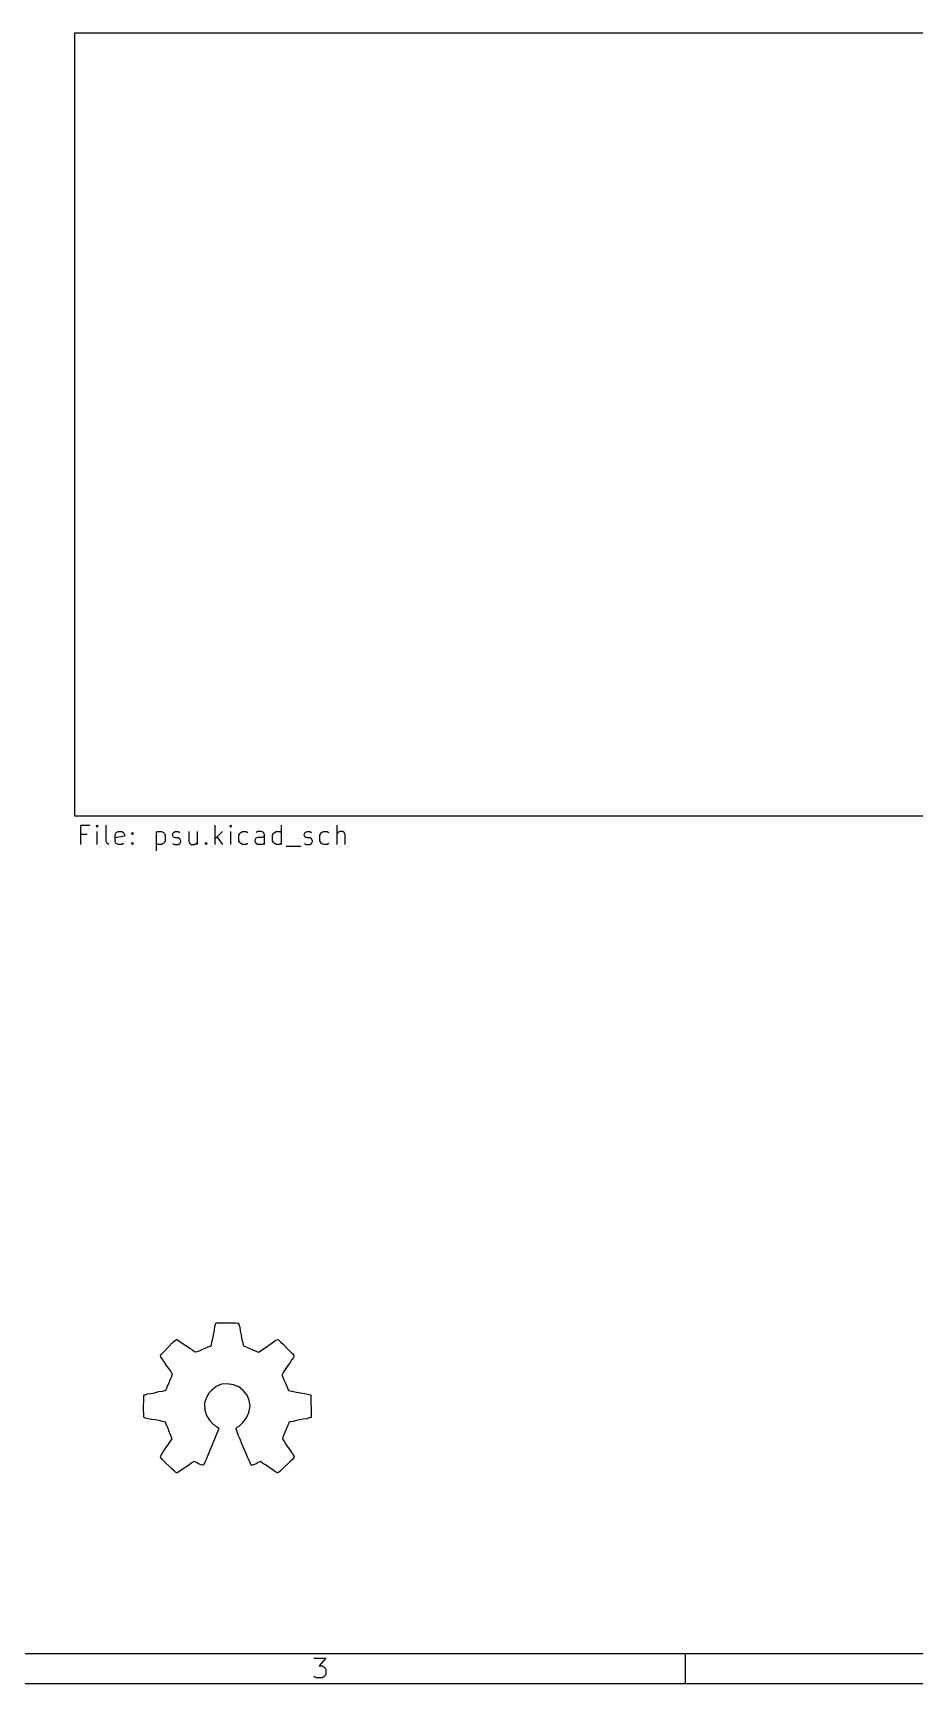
# Model space of a CAD drawing. Extents: x 0.4 to 11.3, y -7.9 to -0.4.
# Drawn here: x 4.591 to 6.902, y -7.874 to -3.55 of the extents above; entities that cross this region are included whole.
import ezdxf

# ---------------------------------------------------------------- set-up
doc = ezdxf.new("R2010")
doc.units = 0
doc.header["$MEASUREMENT"] = 0
doc.layers.add('BROWN2', color=54, linetype='CONTINUOUS')
doc.layers.add('RED2', color=1, linetype='CONTINUOUS')

msp = doc.modelspace()

# ---------------------------------------------------------------- linework, layer by layer
at = {"layer": 'BROWN2', "linetype": 'CONTINUOUS'}
for p, q in [((4.716, -5.6751), (4.716, -5.6251)), ((4.716, -5.6251), (4.7398, -5.6251)), ((4.7327, -5.6489), (4.716, -5.6489)), ((4.7589, -5.6251), (4.7565, -5.6274)), ((4.7565, -5.6274), (4.7589, -5.6298)), ((4.7613, -5.6274), (4.7589, -5.6251)), ((4.7589, -5.6251), (4.7589, -5.6298)), ((4.7589, -5.6298), (4.7613, -5.6274)), ((4.7589, -5.6751), (4.7589, -5.6417)), ((4.7827, -5.6679), (4.7827, -5.6251)), ((4.8065, -5.6489), (4.8089, -5.6441)), ((4.8065, -5.6679), (4.8065, -5.6489)), ((4.8303, -5.6536), (4.8065, -5.6584)), ((4.8089, -5.6441), (4.8136, -5.6417)), ((4.8136, -5.6417), (4.8232, -5.6417)), ((4.8232, -5.6417), (4.8279, -5.6441)), ((4.8279, -5.6441), (4.8303, -5.6489)), ((4.8303, -5.6489), (4.8303, -5.6536)), ((4.8494, -5.6465), (4.8517, -5.6441)), ((4.8517, -5.6489), (4.8494, -5.6465)), ((4.8517, -5.6441), (4.8541, -5.6465)), ((4.8517, -5.6441), (4.8517, -5.6489)), ((4.8541, -5.6465), (4.8517, -5.6489)), ((4.9136, -5.6417), (4.9136, -5.6917)), ((4.9136, -5.6441), (4.9184, -5.6417)), ((4.9184, -5.6417), (4.9279, -5.6417)), ((4.9279, -5.6417), (4.9327, -5.6441)), ((4.9327, -5.6441), (4.9351, -5.6465)), ((4.9351, -5.6465), (4.9374, -5.6513)), ((4.9374, -5.6513), (4.9374, -5.6655)), ((4.9565, -5.6489), (4.9589, -5.6441)), ((4.9565, -5.6513), (4.9565, -5.6489)), ((4.9589, -5.656), (4.9565, -5.6513)), ((4.9589, -5.6441), (4.9636, -5.6417)), ((4.9636, -5.6584), (4.9589, -5.656)), ((4.9636, -5.6417), (4.9708, -5.6417)), ((4.9708, -5.6584), (4.9636, -5.6584)), ((4.9708, -5.6417), (4.9755, -5.6441)), ((4.9755, -5.6608), (4.9708, -5.6584)), ((4.9779, -5.6655), (4.9755, -5.6608)), ((4.9993, -5.6417), (4.9993, -5.6679)), ((5.0208, -5.6417), (5.0208, -5.6751)), ((5.0684, -5.6751), (5.0684, -5.6251)), ((5.0874, -5.6417), (5.0684, -5.6608)), ((5.0732, -5.656), (5.0874, -5.6751)), ((5.1089, -5.6251), (5.1065, -5.6274)), ((5.1065, -5.6274), (5.1089, -5.6298)), ((5.1113, -5.6274), (5.1089, -5.6251)), ((5.1089, -5.6251), (5.1089, -5.6298)), ((5.1089, -5.6298), (5.1113, -5.6274)), ((5.1089, -5.6751), (5.1089, -5.6417)), ((5.1303, -5.6513), (5.1327, -5.6465)), ((5.1303, -5.6655), (5.1303, -5.6513)), ((5.1327, -5.6465), (5.1351, -5.6441)), ((5.1351, -5.6441), (5.1398, -5.6417)), ((5.1398, -5.6417), (5.1494, -5.6417)), ((5.1494, -5.6417), (5.1541, -5.6441)), ((5.1732, -5.6632), (5.1755, -5.6584)), ((5.1732, -5.6679), (5.1732, -5.6632)), ((5.1803, -5.6417), (5.1755, -5.6441)), ((5.1755, -5.6584), (5.1803, -5.656)), ((5.1898, -5.6417), (5.1803, -5.6417)), ((5.1803, -5.656), (5.1922, -5.656)), ((5.1946, -5.6441), (5.1898, -5.6417)), ((5.1922, -5.656), (5.197, -5.6536)), ((5.197, -5.6489), (5.1946, -5.6441)), ((5.197, -5.6751), (5.197, -5.6489)), ((5.2184, -5.6513), (5.2208, -5.6465)), ((5.2184, -5.6655), (5.2184, -5.6513)), ((5.2208, -5.6465), (5.2232, -5.6441)), ((5.2232, -5.6441), (5.2279, -5.6417)), ((5.2279, -5.6417), (5.2374, -5.6417)), ((5.2374, -5.6417), (5.2422, -5.6441)), ((5.2422, -5.6751), (5.2422, -5.6251)), ((5.3017, -5.6489), (5.3041, -5.6441)), ((5.3017, -5.6513), (5.3017, -5.6489)), ((5.3041, -5.656), (5.3017, -5.6513)), ((5.3041, -5.6441), (5.3089, -5.6417)), ((5.3089, -5.6584), (5.3041, -5.656)), ((5.3089, -5.6417), (5.316, -5.6417)), ((5.316, -5.6584), (5.3089, -5.6584)), ((5.316, -5.6417), (5.3208, -5.6441)), ((5.3208, -5.6608), (5.316, -5.6584)), ((5.3232, -5.6655), (5.3208, -5.6608)), ((5.3422, -5.6513), (5.3446, -5.6465)), ((5.3422, -5.6655), (5.3422, -5.6513)), ((5.3446, -5.6465), (5.347, -5.6441)), ((5.347, -5.6441), (5.3517, -5.6417)), ((5.3517, -5.6417), (5.3613, -5.6417)), ((5.3613, -5.6417), (5.366, -5.6441)), ((5.3874, -5.6751), (5.3874, -5.6251)), ((5.3898, -5.6441), (5.3874, -5.6465)), ((5.3946, -5.6417), (5.3898, -5.6441)), ((5.4017, -5.6417), (5.3946, -5.6417)), ((5.4065, -5.6441), (5.4017, -5.6417)), ((5.4089, -5.6489), (5.4065, -5.6441)), ((5.4089, -5.6751), (5.4089, -5.6489)), ((4.7851, -5.6727), (4.7827, -5.6679)), ((4.7898, -5.6751), (4.7851, -5.6727)), ((4.8089, -5.6727), (4.8065, -5.6679)), ((4.8136, -5.6751), (4.8089, -5.6727)), ((4.8232, -5.6751), (4.8136, -5.6751)), ((4.8279, -5.6727), (4.8232, -5.6751)), ((4.8494, -5.6727), (4.8517, -5.6703)), ((4.8517, -5.6751), (4.8494, -5.6727)), ((4.8517, -5.6703), (4.8541, -5.6727)), ((4.8517, -5.6703), (4.8517, -5.6751)), ((4.8541, -5.6727), (4.8517, -5.6751)), ((4.9184, -5.6751), (4.9136, -5.6727)), ((4.9279, -5.6751), (4.9184, -5.6751)), ((4.9327, -5.6727), (4.9279, -5.6751)), ((4.9351, -5.6703), (4.9327, -5.6727)), ((4.9374, -5.6655), (4.9351, -5.6703)), ((4.9565, -5.6727), (4.9613, -5.6751)), ((4.9613, -5.6751), (4.9708, -5.6751)), ((4.9708, -5.6751), (4.9755, -5.6727)), ((4.9755, -5.6727), (4.9779, -5.6679)), ((4.9779, -5.6679), (4.9779, -5.6655)), ((4.9993, -5.6679), (5.0017, -5.6727)), ((5.0017, -5.6727), (5.0065, -5.6751)), ((5.0065, -5.6751), (5.0136, -5.6751)), ((5.0136, -5.6751), (5.0184, -5.6727)), ((5.0184, -5.6727), (5.0208, -5.6703)), ((5.0422, -5.6727), (5.0446, -5.6703)), ((5.0446, -5.6751), (5.0422, -5.6727)), ((5.0446, -5.6703), (5.047, -5.6727)), ((5.0446, -5.6703), (5.0446, -5.6751)), ((5.047, -5.6727), (5.0446, -5.6751)), ((5.1327, -5.6703), (5.1303, -5.6655)), ((5.1351, -5.6727), (5.1327, -5.6703)), ((5.1398, -5.6751), (5.1351, -5.6727)), ((5.1494, -5.6751), (5.1398, -5.6751)), ((5.1541, -5.6727), (5.1494, -5.6751)), ((5.1755, -5.6727), (5.1732, -5.6679)), ((5.1803, -5.6751), (5.1755, -5.6727)), ((5.1922, -5.6751), (5.1803, -5.6751)), ((5.197, -5.6727), (5.1922, -5.6751)), ((5.2208, -5.6703), (5.2184, -5.6655)), ((5.2232, -5.6727), (5.2208, -5.6703)), ((5.2279, -5.6751), (5.2232, -5.6727)), ((5.2374, -5.6751), (5.2279, -5.6751)), ((5.2422, -5.6727), (5.2374, -5.6751)), ((5.2541, -5.6798), (5.2922, -5.6798)), ((5.3017, -5.6727), (5.3065, -5.6751)), ((5.3065, -5.6751), (5.316, -5.6751)), ((5.316, -5.6751), (5.3208, -5.6727)), ((5.3208, -5.6727), (5.3232, -5.6679)), ((5.3232, -5.6679), (5.3232, -5.6655)), ((5.3446, -5.6703), (5.3422, -5.6655)), ((5.347, -5.6727), (5.3446, -5.6703)), ((5.3517, -5.6751), (5.347, -5.6727)), ((5.3613, -5.6751), (5.3517, -5.6751)), ((5.366, -5.6727), (5.3613, -5.6751))]:
    msp.add_line(p, q, dxfattribs=at)
at = {"layer": 'RED2', "linetype": 'CONTINUOUS'}
for p, q in [((4.7, -3.55), (4.7, -5.6)), ((7.35, -3.55), (4.7, -3.55)), ((4.7, -3.55), (4.7, -5.6)), ((7.35, -3.55), (4.7, -3.55)), ((4.7, -5.6), (7.35, -5.6)), ((4.7, -5.6), (7.35, -5.6)), ((5.0616, -6.9699), (5.0636, -6.9589)), ((5.0636, -6.9588), (5.0646, -6.9569)), ((5.0636, -6.9589), (5.0636, -6.9588)), ((5.0636, -6.9589), (5.0636, -6.9589)), ((5.0646, -6.9569), (5.0666, -6.9469)), ((5.0666, -6.9469), (5.0676, -6.938)), ((5.0666, -6.9469), (5.0666, -6.9469)), ((5.0676, -6.9379), (5.0686, -6.9319)), ((5.0676, -6.938), (5.0676, -6.9379)), ((5.0676, -6.9379), (5.0676, -6.9379)), ((5.0686, -6.9318), (5.0696, -6.9298)), ((5.0686, -6.9319), (5.0686, -6.9318)), ((5.0686, -6.9319), (5.0686, -6.9319)), ((5.0696, -6.9298), (5.0697, -6.9297)), ((5.0697, -6.9297), (5.0697, -6.9297)), ((5.0697, -6.9297), (5.0697, -6.9297)), ((5.0697, -6.9297), (5.0697, -6.9297)), ((5.0697, -6.9297), (5.0698, -6.9297)), ((5.0698, -6.9296), (5.0718, -6.9286)), ((5.0698, -6.9297), (5.0698, -6.9296)), ((5.0718, -6.9286), (5.0718, -6.9286)), ((5.0718, -6.9286), (5.0718, -6.9286)), ((5.0718, -6.9286), (5.0719, -6.9286)), ((5.0719, -6.9286), (5.072, -6.9286)), ((5.072, -6.9286), (5.072, -6.9286)), ((5.072, -6.9286), (5.072, -6.9286)), ((5.072, -6.9286), (5.077, -6.9286)), ((5.077, -6.9286), (5.084, -6.9286)), ((5.084, -6.9286), (5.094, -6.9286)), ((5.094, -6.9286), (5.103, -6.9286)), ((5.103, -6.9286), (5.113, -6.9286)), ((5.113, -6.9286), (5.121, -6.9286)), ((5.121, -6.9286), (5.1211, -6.9286)), ((5.121, -6.9286), (5.121, -6.9286)), ((5.1211, -6.9286), (5.127, -6.9296)), ((5.127, -6.9296), (5.129, -6.9296)), ((5.129, -6.9296), (5.129, -6.9296)), ((5.129, -6.9296), (5.129, -6.9296)), ((5.129, -6.9296), (5.1291, -6.9296)), ((5.1291, -6.9296), (5.1292, -6.9296)), ((5.1292, -6.9296), (5.1292, -6.9297)), ((5.1292, -6.9297), (5.1293, -6.9297)), ((5.1293, -6.9297), (5.1294, -6.9298)), ((5.1294, -6.9298), (5.1294, -6.9298)), ((5.1294, -6.9298), (5.1294, -6.9298)), ((5.1294, -6.9298), (5.1294, -6.9299)), ((5.1294, -6.9299), (5.1304, -6.9329)), ((5.1304, -6.9329), (5.1304, -6.9329)), ((5.1304, -6.9329), (5.1304, -6.9329)), ((5.1304, -6.9329), (5.1324, -6.9399)), ((5.1324, -6.9399), (5.1324, -6.9399)), ((5.1324, -6.9399), (5.1324, -6.94)), ((5.1324, -6.94), (5.1334, -6.9489)), ((5.1334, -6.9489), (5.1364, -6.9599)), ((5.1364, -6.9599), (5.1364, -6.9599)), ((5.1364, -6.9599), (5.1364, -6.96)), ((5.1364, -6.96), (5.1364, -6.962)), ((5.1364, -6.962), (5.1384, -6.9719)), ((4.9307, -7.0067), (4.9377, -6.9997)), ((4.9377, -6.9997), (4.9447, -6.9917)), ((4.9447, -6.9917), (4.9447, -6.9917)), ((4.9447, -6.9917), (4.9448, -6.9917)), ((4.9448, -6.9917), (4.9477, -6.9897)), ((4.9477, -6.9897), (4.9557, -6.9807)), ((4.9557, -6.9807), (4.9617, -6.9757)), ((4.9557, -6.9807), (4.9557, -6.9807)), ((4.9557, -6.9807), (4.9557, -6.9807)), ((4.9617, -6.9757), (4.9657, -6.9727)), ((4.9617, -6.9757), (4.9617, -6.9757)), ((4.9617, -6.9757), (4.9617, -6.9757)), ((4.9657, -6.9727), (4.9658, -6.9726)), ((4.9658, -6.9726), (4.9678, -6.9716)), ((4.9658, -6.9726), (4.9658, -6.9726)), ((4.9678, -6.9716), (4.9678, -6.9716)), ((4.9678, -6.9716), (4.9678, -6.9716)), ((4.9678, -6.9716), (4.9679, -6.9716)), ((4.9679, -6.9716), (4.968, -6.9716)), ((4.968, -6.9716), (4.968, -6.9716)), ((4.968, -6.9716), (4.968, -6.9716)), ((4.968, -6.9716), (4.9682, -6.9716)), ((4.9682, -6.9716), (4.9682, -6.9716)), ((4.9682, -6.9716), (4.9682, -6.9717)), ((4.9682, -6.9717), (4.9683, -6.9717)), ((4.9683, -6.9717), (4.9683, -6.9717)), ((4.9683, -6.9717), (4.9683, -6.9717)), ((4.9683, -6.9717), (4.9703, -6.9737)), ((4.9703, -6.9737), (4.9762, -6.9777)), ((4.9762, -6.9777), (4.9762, -6.9777)), ((4.9762, -6.9777), (4.9762, -6.9777)), ((4.9762, -6.9777), (4.9832, -6.9827)), ((4.9832, -6.9827), (4.9921, -6.9886)), ((4.9921, -6.9886), (4.993, -6.9886)), ((4.993, -6.9886), (4.9931, -6.9886)), ((4.9931, -6.9886), (4.9931, -6.9886)), ((4.9931, -6.9886), (4.9931, -6.9886)), ((4.9931, -6.9886), (4.9932, -6.9886)), ((4.9932, -6.9886), (4.9932, -6.9886)), ((4.9932, -6.9886), (4.9932, -6.9887)), ((4.9932, -6.9887), (5.0022, -6.9947)), ((5.0022, -6.9947), (5.0022, -6.9947)), ((5.0022, -6.9947), (5.0092, -6.9997)), ((5.0092, -6.9997), (5.0092, -6.9997)), ((5.0092, -6.9997), (5.0093, -6.9997)), ((5.0093, -6.9997), (5.0142, -7.0036)), ((5.0142, -7.0036), (5.0161, -7.0046)), ((5.0161, -7.0046), (5.0169, -7.0046)), ((5.0169, -7.0046), (5.0199, -7.0036)), ((5.0199, -7.0036), (5.0269, -7.0016)), ((5.0199, -7.0036), (5.0199, -7.0036)), ((5.0199, -7.0036), (5.0199, -7.0036)), ((5.0269, -7.0016), (5.0338, -6.9986)), ((5.0338, -6.9986), (5.0418, -6.9946)), ((5.0418, -6.9946), (5.0418, -6.9946)), ((5.0418, -6.9946), (5.0419, -6.9946)), ((5.0419, -6.9946), (5.0499, -6.9916)), ((5.0499, -6.9916), (5.0548, -6.9896)), ((5.0499, -6.9916), (5.0499, -6.9916)), ((5.0548, -6.9896), (5.0576, -6.9877)), ((5.0576, -6.9877), (5.0586, -6.9849)), ((5.0586, -6.9849), (5.0596, -6.9789)), ((5.0596, -6.9789), (5.0616, -6.9699)), ((5.0596, -6.9789), (5.0596, -6.9789)), ((5.1384, -6.9719), (5.1384, -6.9719)), ((5.1384, -6.9719), (5.1404, -6.9809)), ((5.1404, -6.9809), (5.1404, -6.9809)), ((5.1404, -6.9809), (5.1404, -6.9809)), ((5.1404, -6.9809), (5.1414, -6.9869)), ((5.1414, -6.9869), (5.1423, -6.9887)), ((5.1423, -6.9887), (5.1472, -6.9906)), ((5.1472, -6.9906), (5.1472, -6.9906)), ((5.1472, -6.9906), (5.1472, -6.9906)), ((5.1472, -6.9906), (5.1542, -6.9936)), ((5.1542, -6.9936), (5.1542, -6.9936)), ((5.1542, -6.9936), (5.1542, -6.9936)), ((5.1542, -6.9936), (5.1622, -6.9976)), ((5.1622, -6.9976), (5.1622, -6.9976)), ((5.1622, -6.9976), (5.1819, -7.0055)), ((5.1819, -7.0055), (5.2067, -6.9887)), ((5.2067, -6.9887), (5.2087, -6.9867)), ((5.2087, -6.9867), (5.2087, -6.9867)), ((5.2087, -6.9867), (5.2088, -6.9867)), ((5.2088, -6.9867), (5.2178, -6.9807)), ((5.2178, -6.9807), (5.2248, -6.9757)), ((5.2248, -6.9756), (5.2298, -6.9726)), ((5.2248, -6.9757), (5.2248, -6.9756)), ((5.2248, -6.9757), (5.2248, -6.9757)), ((5.2298, -6.9726), (5.2298, -6.9726)), ((5.2298, -6.9726), (5.2299, -6.9726)), ((5.2299, -6.9726), (5.2328, -6.9716)), ((5.2328, -6.9716), (5.2328, -6.9716)), ((5.2328, -6.9716), (5.2328, -6.9716)), ((5.2328, -6.9716), (5.2329, -6.9716)), ((5.2329, -6.9716), (5.2329, -6.9716)), ((5.2329, -6.9716), (5.233, -6.9716)), ((5.233, -6.9716), (5.233, -6.9716)), ((5.233, -6.9716), (5.233, -6.9716)), ((5.233, -6.9716), (5.2331, -6.9716)), ((5.2331, -6.9716), (5.2332, -6.9716)), ((5.2332, -6.9716), (5.2332, -6.9716)), ((5.2332, -6.9716), (5.2333, -6.9717)), ((5.2333, -6.9717), (5.2353, -6.9737)), ((5.2353, -6.9737), (5.2403, -6.9787)), ((5.2403, -6.9787), (5.2473, -6.9847)), ((5.2473, -6.9847), (5.2473, -6.9847)), ((5.2473, -6.9847), (5.2473, -6.9847)), ((5.2473, -6.9847), (5.2543, -6.9927)), ((5.2543, -6.9927), (5.2603, -6.9987)), ((5.2603, -6.9987), (5.2673, -7.0057)), ((4.9246, -7.0138), (4.9247, -7.0137)), ((4.9246, -7.0139), (4.9246, -7.0138)), ((4.9246, -7.0138), (4.9246, -7.0138)), ((4.9246, -7.014), (4.9246, -7.0139)), ((4.9246, -7.0141), (4.9246, -7.014)), ((4.9256, -7.0171), (4.9246, -7.0141)), ((4.9247, -7.0137), (4.9267, -7.0117)), ((4.9256, -7.0172), (4.9256, -7.0171)), ((4.9286, -7.0222), (4.9256, -7.0172)), ((4.9256, -7.0172), (4.9256, -7.0172)), ((4.9267, -7.0117), (4.9307, -7.0067)), ((4.9287, -7.0222), (4.9286, -7.0222)), ((4.9286, -7.0222), (4.9286, -7.0222)), ((4.9337, -7.0292), (4.9287, -7.0222)), ((4.9307, -7.0067), (4.9307, -7.0067)), ((4.9307, -7.0067), (4.9307, -7.0067)), ((4.9396, -7.0381), (4.9337, -7.0292)), ((4.9396, -7.039), (4.9396, -7.0381)), ((4.9396, -7.0391), (4.9396, -7.039)), ((4.9396, -7.0392), (4.9396, -7.0391)), ((4.9396, -7.0391), (4.9396, -7.0391)), ((4.9396, -7.0391), (4.9396, -7.0391)), ((4.9397, -7.0393), (4.9396, -7.0392)), ((4.9396, -7.0392), (4.9396, -7.0392)), ((4.9467, -7.0482), (4.9397, -7.0393)), ((4.9516, -7.0552), (4.9467, -7.0482)), ((5.2534, -7.0482), (5.2484, -7.0562)), ((5.2583, -7.0403), (5.2534, -7.0482)), ((5.2534, -7.0482), (5.2534, -7.0482)), ((5.2643, -7.0323), (5.2583, -7.0403)), ((5.2644, -7.0322), (5.2643, -7.0322)), ((5.2643, -7.0322), (5.2643, -7.0323)), ((5.2693, -7.0242), (5.2644, -7.0322)), ((5.2673, -7.0057), (5.2713, -7.0097)), ((5.2733, -7.0193), (5.2693, -7.0242)), ((5.2713, -7.0097), (5.2743, -7.0127)), ((5.2734, -7.0192), (5.2733, -7.0193)), ((5.2744, -7.0161), (5.2734, -7.0191)), ((5.2734, -7.0191), (5.2734, -7.0192)), ((5.2743, -7.0127), (5.2744, -7.0128)), ((5.2744, -7.0128), (5.2744, -7.0129)), ((5.2744, -7.0129), (5.2744, -7.013)), ((5.2744, -7.013), (5.2744, -7.015)), ((5.2744, -7.015), (5.2744, -7.016)), ((5.2744, -7.016), (5.2744, -7.0161)), ((5.2744, -7.0161), (5.2744, -7.0161)), ((4.9436, -7.0938), (4.9476, -7.0858)), ((4.9476, -7.0858), (4.9506, -7.0779)), ((4.9476, -7.0858), (4.9476, -7.0858)), ((4.9506, -7.0778), (4.9536, -7.0708)), ((4.9506, -7.0779), (4.9506, -7.0778)), ((4.9506, -7.0778), (4.9506, -7.0778)), ((4.9546, -7.0602), (4.9516, -7.0552)), ((4.9536, -7.0708), (4.9556, -7.0649)), ((4.9547, -7.0602), (4.9546, -7.0602)), ((4.9546, -7.0602), (4.9546, -7.0602)), ((4.9565, -7.063), (4.9547, -7.0602)), ((4.9556, -7.0648), (4.9565, -7.063)), ((4.9556, -7.0649), (4.9556, -7.0648)), ((4.9556, -7.0648), (4.9556, -7.0648)), ((5.0851, -7.0894), (5.0712, -7.0954)), ((5.1, -7.0884), (5.0851, -7.0894)), ((5.1159, -7.0904), (5.1, -7.0884)), ((5.1298, -7.0964), (5.1159, -7.0904)), ((5.2444, -7.0622), (5.2434, -7.0651)), ((5.2434, -7.0651), (5.2434, -7.0659)), ((5.2434, -7.0659), (5.2454, -7.0708)), ((5.2483, -7.0562), (5.2444, -7.0622)), ((5.2454, -7.0708), (5.2454, -7.0708)), ((5.2454, -7.0708), (5.2484, -7.0778)), ((5.2484, -7.0562), (5.2483, -7.0562)), ((5.2483, -7.0562), (5.2483, -7.0562)), ((5.2484, -7.0778), (5.2484, -7.0778)), ((5.2484, -7.0778), (5.2524, -7.0868)), ((5.2524, -7.0868), (5.2524, -7.0868)), ((5.2524, -7.0868), (5.2603, -7.1056)), ((4.8806, -7.145), (4.8816, -7.134)), ((4.8816, -7.1168), (4.8818, -7.1166)), ((4.8816, -7.117), (4.8816, -7.1168)), ((4.8816, -7.12), (4.8816, -7.117)), ((4.8816, -7.125), (4.8816, -7.12)), ((4.8816, -7.134), (4.8816, -7.125)), ((4.8818, -7.1166), (4.882, -7.1166)), ((4.882, -7.1166), (4.8849, -7.1166)), ((4.8849, -7.1166), (4.8909, -7.1146)), ((4.8909, -7.1146), (4.8909, -7.1146)), ((4.8909, -7.1146), (4.891, -7.1146)), ((4.891, -7.1146), (4.8999, -7.1136)), ((4.8999, -7.1136), (4.9098, -7.1116)), ((4.9098, -7.1116), (4.9107, -7.1107)), ((4.9107, -7.1107), (4.9108, -7.1107)), ((4.9108, -7.1107), (4.9108, -7.1106)), ((4.9108, -7.1106), (4.9108, -7.1106)), ((4.9108, -7.1106), (4.9109, -7.1106)), ((4.9108, -7.1107), (4.9108, -7.1107)), ((4.9109, -7.1106), (4.9209, -7.1086)), ((4.9109, -7.1106), (4.9109, -7.1106)), ((4.9209, -7.1086), (4.9209, -7.1086)), ((4.9209, -7.1086), (4.921, -7.1086)), ((4.921, -7.1086), (4.9299, -7.1076)), ((4.9299, -7.1076), (4.9359, -7.1056)), ((4.9359, -7.1056), (4.9387, -7.1047)), ((4.9359, -7.1056), (4.9359, -7.1056)), ((4.9387, -7.1047), (4.9406, -7.1008)), ((4.9406, -7.1008), (4.9436, -7.0938)), ((4.9406, -7.1008), (4.9406, -7.1008)), ((4.9436, -7.0938), (4.9436, -7.0938)), ((4.9436, -7.0938), (4.9436, -7.0938)), ((5.0454, -7.1241), (5.0404, -7.1381)), ((5.0523, -7.1113), (5.0454, -7.1241)), ((5.0583, -7.1053), (5.0523, -7.1113)), ((5.0712, -7.0954), (5.0583, -7.1053)), ((5.1417, -7.1053), (5.1298, -7.0964)), ((5.1516, -7.1182), (5.1417, -7.1053)), ((5.1576, -7.1321), (5.1516, -7.1182)), ((5.1596, -7.147), (5.1576, -7.1321)), ((5.2603, -7.1056), (5.2731, -7.1086)), ((5.2731, -7.1086), (5.2811, -7.1096)), ((5.2811, -7.1096), (5.2811, -7.1096)), ((5.2811, -7.1096), (5.2811, -7.1096)), ((5.2811, -7.1096), (5.2921, -7.1116)), ((5.2921, -7.1116), (5.2921, -7.1116)), ((5.2921, -7.1116), (5.3021, -7.1136)), ((5.3021, -7.1136), (5.3181, -7.1166)), ((5.3181, -7.1166), (5.3181, -7.1166)), ((5.3181, -7.1166), (5.3182, -7.1166)), ((5.3182, -7.1166), (5.3182, -7.1166)), ((5.3182, -7.1166), (5.3182, -7.1166)), ((5.3182, -7.1166), (5.3183, -7.1168)), ((5.3183, -7.1168), (5.3184, -7.1168)), ((5.3184, -7.1168), (5.3184, -7.1169)), ((5.3184, -7.1169), (5.3184, -7.1169)), ((5.3184, -7.1169), (5.3184, -7.1169)), ((5.3184, -7.1169), (5.3184, -7.117)), ((5.3184, -7.117), (5.3194, -7.176)), ((4.8806, -7.147), (4.8806, -7.145)), ((4.8806, -7.145), (4.8806, -7.145)), ((4.8806, -7.145), (4.8806, -7.145)), ((4.8806, -7.159), (4.8806, -7.147)), ((4.8806, -7.1591), (4.8806, -7.159)), ((4.8806, -7.159), (4.8806, -7.159)), ((4.8816, -7.167), (4.8806, -7.1591)), ((4.8816, -7.172), (4.8816, -7.167)), ((4.8816, -7.175), (4.8816, -7.172)), ((4.8816, -7.1751), (4.8816, -7.175)), ((4.8816, -7.175), (4.8816, -7.175)), ((4.8816, -7.175), (4.8816, -7.175)), ((4.8816, -7.1752), (4.8816, -7.1751)), ((4.8826, -7.1772), (4.8816, -7.1752)), ((4.8816, -7.1752), (4.8816, -7.1752)), ((4.8816, -7.1752), (4.8816, -7.1752)), ((4.8827, -7.1773), (4.8826, -7.1772)), ((4.8828, -7.1774), (4.8827, -7.1773)), ((4.8827, -7.1773), (4.8827, -7.1773)), ((4.8829, -7.1774), (4.8828, -7.1774)), ((4.8828, -7.1774), (4.8828, -7.1774)), ((4.8828, -7.1774), (4.8828, -7.1774)), ((4.8859, -7.1784), (4.8829, -7.1774)), ((5.0404, -7.1381), (5.0404, -7.141)), ((5.0404, -7.141), (5.0414, -7.1569)), ((5.0414, -7.1569), (5.0454, -7.1708)), ((5.0454, -7.1708), (5.0533, -7.1837)), ((5.1407, -7.1897), (5.1506, -7.1768)), ((5.1506, -7.1768), (5.1566, -7.1629)), ((5.1566, -7.1629), (5.1596, -7.147)), ((5.3141, -7.1774), (5.3081, -7.1794)), ((5.316, -7.1774), (5.3141, -7.1774)), ((5.3161, -7.1774), (5.316, -7.1774)), ((5.316, -7.1774), (5.316, -7.1774)), ((5.316, -7.1774), (5.316, -7.1774)), ((5.3191, -7.1764), (5.3161, -7.1774)), ((5.3192, -7.1764), (5.3191, -7.1764)), ((5.3193, -7.1763), (5.3192, -7.1764)), ((5.3192, -7.1764), (5.3192, -7.1764)), ((5.3192, -7.1764), (5.3192, -7.1764)), ((5.3194, -7.1762), (5.3193, -7.1762)), ((5.3193, -7.1762), (5.3193, -7.1763)), ((5.3194, -7.176), (5.3194, -7.176)), ((5.3194, -7.176), (5.3194, -7.176)), ((5.3194, -7.176), (5.3194, -7.1761)), ((5.3194, -7.1761), (5.3194, -7.1762)), ((4.8929, -7.1794), (4.8859, -7.1784)), ((4.8859, -7.1784), (4.8859, -7.1784)), ((4.8859, -7.1784), (4.8859, -7.1784)), ((4.9009, -7.1814), (4.8929, -7.1794)), ((4.901, -7.1814), (4.9009, -7.1814)), ((4.9009, -7.1814), (4.9009, -7.1814)), ((4.9109, -7.1824), (4.901, -7.1814)), ((4.9209, -7.1844), (4.9109, -7.1824)), ((4.9299, -7.1864), (4.9209, -7.1844)), ((4.9209, -7.1844), (4.9209, -7.1844)), ((4.9349, -7.1874), (4.9299, -7.1864)), ((4.9299, -7.1864), (4.9299, -7.1864)), ((4.9377, -7.1883), (4.9349, -7.1874)), ((4.9386, -7.1911), (4.9377, -7.1883)), ((4.9386, -7.1912), (4.9386, -7.1911)), ((4.9386, -7.1911), (4.9386, -7.1911)), ((4.9406, -7.1962), (4.9386, -7.1912)), ((4.9446, -7.2042), (4.9406, -7.1962)), ((4.9406, -7.1962), (4.9406, -7.1962)), ((4.9406, -7.1962), (4.9406, -7.1962)), ((4.9466, -7.2111), (4.9446, -7.2042)), ((4.9466, -7.2112), (4.9466, -7.2111)), ((4.9466, -7.2111), (4.9466, -7.2111)), ((4.9555, -7.232), (4.9466, -7.2112)), ((5.0533, -7.1837), (5.0642, -7.1947)), ((5.0774, -7.2052), (5.0584, -7.2521)), ((5.0642, -7.1947), (5.0662, -7.1956)), ((5.0662, -7.1956), (5.0662, -7.1956)), ((5.0662, -7.1956), (5.0663, -7.1957)), ((5.0663, -7.1957), (5.0712, -7.1997)), ((5.0712, -7.1997), (5.0713, -7.1997)), ((5.0713, -7.1997), (5.0753, -7.2027)), ((5.0753, -7.2027), (5.0753, -7.2027)), ((5.0753, -7.2027), (5.0753, -7.2027)), ((5.0753, -7.2027), (5.0773, -7.2047)), ((5.0773, -7.2047), (5.0773, -7.2047)), ((5.0773, -7.2047), (5.0773, -7.2047)), ((5.0773, -7.2047), (5.0774, -7.2048)), ((5.0774, -7.2048), (5.0774, -7.2049)), ((5.0774, -7.2049), (5.0774, -7.205)), ((5.0774, -7.205), (5.0774, -7.2052)), ((5.1226, -7.2048), (5.1227, -7.2047)), ((5.1226, -7.2049), (5.1226, -7.2048)), ((5.1226, -7.2048), (5.1226, -7.2048)), ((5.1226, -7.205), (5.1226, -7.2049)), ((5.1226, -7.2051), (5.1226, -7.205)), ((5.1236, -7.2081), (5.1226, -7.2051)), ((5.1227, -7.2047), (5.1257, -7.2017)), ((5.1256, -7.2141), (5.1236, -7.2081)), ((5.1236, -7.2081), (5.1236, -7.2081)), ((5.1286, -7.2221), (5.1256, -7.2141)), ((5.1256, -7.2141), (5.1256, -7.2141)), ((5.1256, -7.2141), (5.1256, -7.2141)), ((5.1257, -7.2017), (5.1258, -7.2016)), ((5.1257, -7.2017), (5.1257, -7.2017)), ((5.1258, -7.2016), (5.1308, -7.1987)), ((5.1308, -7.1987), (5.1407, -7.1897)), ((5.2504, -7.2152), (5.2474, -7.2231)), ((5.2544, -7.2072), (5.2504, -7.2152)), ((5.2574, -7.1991), (5.2544, -7.2071)), ((5.2544, -7.2071), (5.2544, -7.2072)), ((5.2544, -7.2072), (5.2544, -7.2072)), ((5.2604, -7.1922), (5.2574, -7.1991)), ((5.2574, -7.1991), (5.2574, -7.1991)), ((5.2623, -7.1882), (5.2604, -7.1922)), ((5.2632, -7.1874), (5.2623, -7.1882)), ((5.266, -7.1874), (5.2632, -7.1874)), ((5.2661, -7.1874), (5.266, -7.1874)), ((5.266, -7.1874), (5.266, -7.1874)), ((5.2721, -7.1864), (5.2661, -7.1874)), ((5.2811, -7.1844), (5.2721, -7.1864)), ((5.2721, -7.1864), (5.2721, -7.1864)), ((5.2721, -7.1864), (5.2721, -7.1864)), ((5.2891, -7.1824), (5.2811, -7.1844)), ((5.2811, -7.1844), (5.2811, -7.1844)), ((5.2991, -7.1804), (5.2891, -7.1824)), ((5.2891, -7.1824), (5.2891, -7.1824)), ((5.308, -7.1794), (5.2991, -7.1804)), ((5.3081, -7.1794), (5.308, -7.1794)), ((5.3081, -7.1794), (5.3081, -7.1794)), ((4.9296, -7.2708), (4.9336, -7.2638)), ((4.9336, -7.2638), (4.9336, -7.2638)), ((4.9336, -7.2638), (4.9337, -7.2638)), ((4.9337, -7.2638), (4.9397, -7.2548)), ((4.9397, -7.2548), (4.9555, -7.232)), ((4.9397, -7.2548), (4.9397, -7.2548)), ((5.0554, -7.2602), (5.0494, -7.2731)), ((5.0584, -7.2521), (5.0554, -7.2601)), ((5.0554, -7.2601), (5.0554, -7.2602)), ((5.0554, -7.2602), (5.0554, -7.2602)), ((5.0584, -7.2521), (5.0584, -7.2521)), ((5.1286, -7.2222), (5.1286, -7.2221)), ((5.1336, -7.2331), (5.1286, -7.2222)), ((5.1286, -7.2222), (5.1286, -7.2222)), ((5.1376, -7.2451), (5.1336, -7.2331)), ((5.1376, -7.2452), (5.1376, -7.2451)), ((5.1436, -7.2572), (5.1376, -7.2452)), ((5.1376, -7.2452), (5.1376, -7.2452)), ((5.1486, -7.2691), (5.1436, -7.2572)), ((5.2454, -7.2291), (5.2444, -7.232)), ((5.2444, -7.232), (5.2454, -7.2338)), ((5.2474, -7.2231), (5.2454, -7.2291)), ((5.2454, -7.2291), (5.2454, -7.2291)), ((5.2454, -7.2338), (5.2493, -7.2387)), ((5.2474, -7.2231), (5.2474, -7.2231)), ((5.2493, -7.2387), (5.2494, -7.2388)), ((5.2494, -7.2388), (5.2494, -7.2388)), ((5.2494, -7.2388), (5.2534, -7.2468)), ((5.2534, -7.2468), (5.2593, -7.2547)), ((5.2593, -7.2547), (5.2593, -7.2548)), ((5.2593, -7.2548), (5.2593, -7.2548)), ((5.2593, -7.2548), (5.2653, -7.2638)), ((5.2653, -7.2638), (5.2703, -7.2708)), ((4.9246, -7.2788), (4.9256, -7.2768)), ((4.9246, -7.2789), (4.9246, -7.2788)), ((4.9246, -7.2788), (4.9246, -7.2788)), ((4.9246, -7.2788), (4.9246, -7.2788)), ((4.9246, -7.279), (4.9246, -7.2789)), ((4.9246, -7.2791), (4.9246, -7.279)), ((4.9246, -7.279), (4.9246, -7.279)), ((4.9246, -7.279), (4.9246, -7.279)), ((4.9246, -7.2792), (4.9246, -7.2791)), ((4.9256, -7.2812), (4.9246, -7.2792)), ((4.9246, -7.2792), (4.9246, -7.2792)), ((4.9246, -7.2792), (4.9246, -7.2792)), ((4.9256, -7.2768), (4.9256, -7.2768)), ((4.9256, -7.2768), (4.9257, -7.2768)), ((4.9257, -7.2813), (4.9256, -7.2812)), ((4.9256, -7.2812), (4.9256, -7.2812)), ((4.9257, -7.2768), (4.9296, -7.2708)), ((4.9297, -7.2863), (4.9257, -7.2813)), ((4.9357, -7.2923), (4.9297, -7.2863)), ((4.9297, -7.2863), (4.9297, -7.2863)), ((4.9297, -7.2863), (4.9297, -7.2863)), ((4.9437, -7.3003), (4.9357, -7.2923)), ((4.9447, -7.3013), (4.9437, -7.3003)), ((4.9537, -7.3103), (4.9447, -7.3013)), ((4.9447, -7.3013), (4.9447, -7.3013)), ((4.9912, -7.3064), (4.9832, -7.3113)), ((5.0002, -7.3003), (4.9912, -7.3063)), ((4.9912, -7.3063), (4.9912, -7.3063)), ((4.9912, -7.3063), (4.9912, -7.3064)), ((5.0072, -7.2953), (5.0002, -7.3003)), ((5.0002, -7.3003), (5.0002, -7.3003)), ((5.0002, -7.3003), (5.0002, -7.3003)), ((5.0073, -7.2953), (5.0072, -7.2953)), ((5.0072, -7.2953), (5.0072, -7.2953)), ((5.0112, -7.2924), (5.0073, -7.2953)), ((5.013, -7.2914), (5.0112, -7.2924)), ((5.0158, -7.2924), (5.013, -7.2914)), ((5.0208, -7.2954), (5.0158, -7.2924)), ((5.0248, -7.2974), (5.0208, -7.2954)), ((5.0208, -7.2954), (5.0208, -7.2954)), ((5.0208, -7.2954), (5.0208, -7.2954)), ((5.0318, -7.3004), (5.0248, -7.2974)), ((5.0248, -7.2974), (5.0248, -7.2974)), ((5.0248, -7.2974), (5.0248, -7.2974)), ((5.0319, -7.3004), (5.0318, -7.3004)), ((5.0318, -7.3004), (5.0318, -7.3004)), ((5.0348, -7.3014), (5.0319, -7.3004)), ((5.0349, -7.3014), (5.0348, -7.3014)), ((5.0348, -7.3014), (5.0348, -7.3014)), ((5.0348, -7.3014), (5.0348, -7.3014)), ((5.035, -7.3014), (5.0349, -7.3014)), ((5.0349, -7.3014), (5.0349, -7.3014)), ((5.037, -7.3014), (5.035, -7.3014)), ((5.035, -7.3014), (5.035, -7.3014)), ((5.0372, -7.3014), (5.037, -7.3014)), ((5.037, -7.3014), (5.037, -7.3014)), ((5.0373, -7.3013), (5.0372, -7.3013)), ((5.0372, -7.3013), (5.0372, -7.3014)), ((5.0374, -7.3012), (5.0373, -7.3013)), ((5.0384, -7.2992), (5.0374, -7.3012)), ((5.0414, -7.2932), (5.0384, -7.2992)), ((5.0454, -7.2842), (5.0414, -7.2932)), ((5.0414, -7.2932), (5.0414, -7.2932)), ((5.0414, -7.2932), (5.0414, -7.2932)), ((5.0494, -7.2731), (5.0454, -7.2841)), ((5.0454, -7.2841), (5.0454, -7.2842)), ((5.0454, -7.2842), (5.0454, -7.2842)), ((5.0494, -7.2731), (5.0494, -7.2731)), ((5.1526, -7.2801), (5.1486, -7.2691)), ((5.1526, -7.2802), (5.1526, -7.2801)), ((5.1576, -7.2892), (5.1526, -7.2802)), ((5.1526, -7.2802), (5.1526, -7.2802)), ((5.1606, -7.2971), (5.1576, -7.2892)), ((5.1606, -7.2972), (5.1606, -7.2971)), ((5.1626, -7.3012), (5.1606, -7.2972)), ((5.1606, -7.2972), (5.1606, -7.2972)), ((5.1627, -7.3013), (5.1626, -7.3012)), ((5.1628, -7.3013), (5.1627, -7.3013)), ((5.1628, -7.3014), (5.1628, -7.3013)), ((5.163, -7.3014), (5.1628, -7.3014)), ((5.166, -7.3014), (5.163, -7.3014)), ((5.163, -7.3014), (5.163, -7.3014)), ((5.1662, -7.3014), (5.166, -7.3014)), ((5.166, -7.3014), (5.166, -7.3014)), ((5.1712, -7.2994), (5.1662, -7.3014)), ((5.1662, -7.3014), (5.1662, -7.3014)), ((5.1752, -7.2974), (5.1712, -7.2994)), ((5.1712, -7.2994), (5.1712, -7.2994)), ((5.1712, -7.2994), (5.1712, -7.2994)), ((5.1812, -7.2944), (5.1752, -7.2974)), ((5.1852, -7.2924), (5.1812, -7.2944)), ((5.1812, -7.2944), (5.1812, -7.2944)), ((5.1853, -7.2923), (5.1852, -7.2923)), ((5.1852, -7.2923), (5.1852, -7.2924)), ((5.1861, -7.2915), (5.1853, -7.2923)), ((5.1878, -7.2924), (5.1861, -7.2915)), ((5.1927, -7.2963), (5.1878, -7.2924)), ((5.1928, -7.2963), (5.1927, -7.2963)), ((5.1928, -7.2964), (5.1928, -7.2963)), ((5.1998, -7.3003), (5.1928, -7.2964)), ((5.2088, -7.3063), (5.1998, -7.3003)), ((5.2178, -7.3123), (5.2088, -7.3063)), ((5.2532, -7.3023), (5.2453, -7.3103)), ((5.2552, -7.3014), (5.2532, -7.3023)), ((5.2553, -7.3013), (5.2552, -7.3014)), ((5.2643, -7.2913), (5.2553, -7.3013)), ((5.2553, -7.3013), (5.2553, -7.3013)), ((5.2713, -7.2853), (5.2643, -7.2913)), ((5.2643, -7.2913), (5.2643, -7.2913)), ((5.2703, -7.2708), (5.2703, -7.2708)), ((5.2703, -7.2708), (5.2704, -7.2708)), ((5.2704, -7.2708), (5.2734, -7.2758)), ((5.2743, -7.2813), (5.2713, -7.2853)), ((5.2713, -7.2853), (5.2713, -7.2853)), ((5.2713, -7.2853), (5.2713, -7.2853)), ((5.2734, -7.2758), (5.2753, -7.2788)), ((5.2744, -7.2812), (5.2743, -7.2813)), ((5.2754, -7.2792), (5.2744, -7.2812)), ((5.2744, -7.2812), (5.2744, -7.2812)), ((5.2753, -7.2788), (5.2754, -7.2789)), ((5.2754, -7.2789), (5.2754, -7.279)), ((5.2754, -7.279), (5.2754, -7.279)), ((5.2754, -7.279), (5.2754, -7.2792)), ((4.9607, -7.3163), (4.9537, -7.3103)), ((4.9537, -7.3103), (4.9537, -7.3103)), ((4.9537, -7.3103), (4.9537, -7.3103)), ((4.9647, -7.3203), (4.9607, -7.3163)), ((4.9648, -7.3203), (4.9647, -7.3203)), ((4.9648, -7.3204), (4.9648, -7.3203)), ((4.9668, -7.3214), (4.9648, -7.3204)), ((4.9669, -7.3214), (4.9668, -7.3214)), ((4.9668, -7.3214), (4.9668, -7.3214)), ((4.9668, -7.3214), (4.9668, -7.3214)), ((4.967, -7.3214), (4.9669, -7.3214)), ((4.968, -7.3214), (4.967, -7.3214)), ((4.967, -7.3214), (4.967, -7.3214)), ((4.967, -7.3214), (4.967, -7.3214)), ((4.9681, -7.3214), (4.968, -7.3214)), ((4.968, -7.3214), (4.968, -7.3214)), ((4.968, -7.3214), (4.968, -7.3214)), ((4.9682, -7.3214), (4.9681, -7.3214)), ((4.9702, -7.3204), (4.9682, -7.3214)), ((4.9682, -7.3214), (4.9682, -7.3214)), ((4.9682, -7.3214), (4.9682, -7.3214)), ((4.9762, -7.3163), (4.9702, -7.3203)), ((4.9702, -7.3203), (4.9702, -7.3204)), ((4.9702, -7.3204), (4.9702, -7.3204)), ((4.9832, -7.3113), (4.9762, -7.3163)), ((4.9762, -7.3163), (4.9762, -7.3163)), ((4.9762, -7.3163), (4.9762, -7.3163)), ((4.9832, -7.3113), (4.9832, -7.3113)), ((5.2248, -7.3173), (5.2178, -7.3123)), ((5.2248, -7.3174), (5.2248, -7.3173)), ((5.2248, -7.3173), (5.2248, -7.3173)), ((5.2298, -7.3204), (5.2248, -7.3174)), ((5.2318, -7.3214), (5.2298, -7.3204)), ((5.2298, -7.3204), (5.2298, -7.3204)), ((5.2298, -7.3204), (5.2298, -7.3204)), ((5.232, -7.3214), (5.2318, -7.3214)), ((5.2322, -7.3214), (5.232, -7.3214)), ((5.232, -7.3214), (5.232, -7.3214)), ((5.232, -7.3214), (5.232, -7.3214)), ((5.2342, -7.3204), (5.2322, -7.3214)), ((5.2343, -7.3203), (5.2342, -7.3203)), ((5.2342, -7.3203), (5.2342, -7.3204)), ((5.2393, -7.3163), (5.2343, -7.3203)), ((5.2453, -7.3103), (5.2393, -7.3163)), ((5.2393, -7.3163), (5.2393, -7.3163)), ((5.2393, -7.3163), (5.2393, -7.3163)), ((11.2206, -7.7956), (0.4724, -7.7956)), ((5.3262, -7.8071), (5.3578, -7.8071)), ((5.3578, -7.8071), (5.3408, -7.8266)), ((5.3408, -7.8266), (5.3481, -7.8266)), ((5.3481, -7.8266), (5.353, -7.8291)), ((6.2992, -7.7956), (6.2992, -7.8743)), ((5.3286, -7.8559), (5.3262, -7.8534)), ((5.3335, -7.8583), (5.3286, -7.8559)), ((5.3481, -7.8583), (5.3335, -7.8583)), ((5.353, -7.8559), (5.3481, -7.8583)), ((5.353, -7.8291), (5.3554, -7.8315)), ((5.3554, -7.8534), (5.353, -7.8559)), ((5.3554, -7.8315), (5.3578, -7.8364)), ((5.3578, -7.8486), (5.3554, -7.8534)), ((5.3578, -7.8364), (5.3578, -7.8486)), ((11.2993, -7.8743), (0.3937, -7.8743))]:
    msp.add_line(p, q, dxfattribs=at)

doc.saveas('drawing.dxf')
